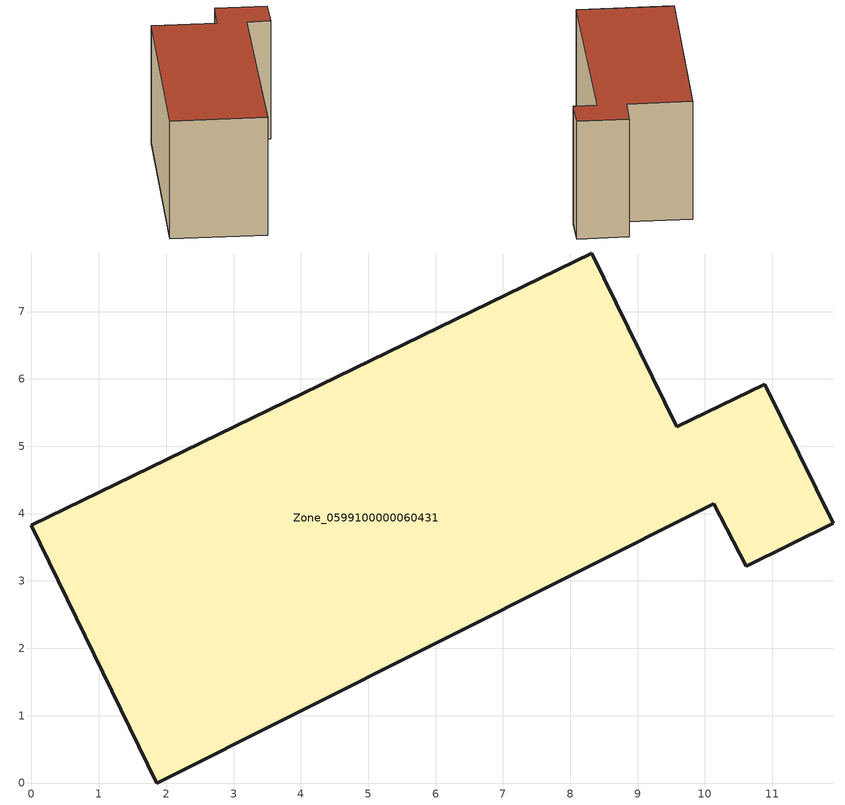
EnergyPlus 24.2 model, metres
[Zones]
Zone_0599100000060431
 floor ground (C_G): 9.58,5.29 10.89,5.92 11.9,3.86 10.61,3.22 10.13,4.14 1.86,0 0,3.83 8.32,7.87 z0
 wall outside (C_F): 10.61,3.22 11.9,3.86 10.89,5.92 9.58,5.29 8.32,7.87 0,3.83 1.86,0 10.13,4.14 10.61,3.22 z0:5.72
 roof outside (C_R): 0,3.83 1.86,0 10.13,4.14 10.61,3.22 11.9,3.86 10.89,5.92 9.58,5.29 8.32,7.87 z5.72
[BUILDING]
Pand.0599100000060431: North Axis=0; Terrain=City; Loads Convergence Tolerance Value=0.04; Temperature Convergence Tolerance Value=0.4; Solar Distribution=FullExterior; Maximum Number of Warmup Days=25; Minimum Number of Warmup Days=1
[Site:Location]
Rotterdam.The.Hague.AP_ZH_NLD Design_Conditions: Latitude=51.96; Longitude=4.45; Time Zone=1; Elevation=-4.5
[SITE:GROUNDTEMPERATURE:BUILDINGSURFACE]
18, 18, 18, 18, 18, 18, 18, 18, 18, 18, 18, 18
[MATERIAL] Thermal Absorptance=0.9; Solar Absorptance=0.7; Visible Absorptance=0.7
Name | Roughness | Thickness | Conductivity | Density | Specific Heat
G.TI.1946-1964 | MediumSmooth | 0.15 | 1 | 540 | 1210
F.TI.1946-1964 | Rough | 0.3 | 0.857143 | 1920 | 840
R.TI.1946-1964 | MediumRough | 0.2 | 0.277778 | 1500 | 1000
[CONSTRUCTION]
C_G: G.TI.1946-1964
C_F: F.TI.1946-1964
C_R: R.TI.1946-1964
[ZONE]
Zone_0599100000060431: Type=1; Multiplier=1; Ceiling Height=Autocalculate; Volume=Autocalculate; Floor Area=autocalculate; Part of Total Floor Area=Yes
[ZONEINFILTRATION:DESIGNFLOWRATE]
Infil_Zone_0599100000060431: Zone or ZoneList or Space or SpaceList=Zone_0599100000060431; Schedule=AlwaysOn; Design Flow Rate Calculation Method=Flow/Area; Flow Rate per Floor Area=0.003; Constant Term Coefficient=1; Temperature Term Coefficient=0; Velocity Term Coefficient=0; Velocity Squared Term Coefficient=0
[HVACTEMPLATE:ZONE:IDEALLOADSAIRSYSTEM]
Zone_0599100000060431: Maximum Heating Supply Air Temperature=50; Minimum Cooling Supply Air Temperature=13; Maximum Heating Supply Air Humidity Ratio=0.0156; Minimum Cooling Supply Air Humidity Ratio=0.0077; Heating Limit=NoLimit; Cooling Limit=NoLimit; Dehumidification Control Type=ConstantSensibleHeatRatio; Cooling Sensible Heat Ratio=0.7; Dehumidification Setpoint=60; Humidification Control Type=None; Humidification Setpoint=30; Outdoor Air Method=None; Outdoor Air Flow Rate per Person=0.00944; Outdoor Air Flow Rate per Zone Floor Area=0; Outdoor Air Flow Rate per Zone=0; Demand Controlled Ventilation Type=None; Outdoor Air Economizer Type=NoEconomizer; Heat Recovery Type=None; Sensible Heat Recovery Effectiveness=0.7; Latent Heat Recovery Effectiveness=0.65
[ZONECONTROL:THERMOSTAT]
ThermostatControl_Zone_0599100000060431: Zone or ZoneList=Zone_0599100000060431; Control Type Schedule=DualSetpointControlType; Control 1=Thermostat_Zone_0599100000060431; Temperature Difference Between Cutout And Setpoint=0
[THERMOSTATSETPOINT:DUALSETPOINT]
Thermostat_Zone_0599100000060431: Heating Setpoint Temperature Schedule=HeatingSetpoint_Zone_0599100000060431; Cooling Setpoint Temperature Schedule=CoolingSetpoint_Zone_0599100000060431
[SCHEDULE:COMPACT]
HeatingSetpoint_Zone_0599100000060431: Through: 12/31, For: AllDays, Until: 24:00, 21
CoolingSetpoint_Zone_0599100000060431: Through: 12/31, For: AllDays, Until: 24:00, 24
DualSetpointControlType: Through: 12/31, For: AllDays, Until: 24:00, 4
AlwaysOn: Through: 12/31, For: AllDays, Until: 24:00, 1
